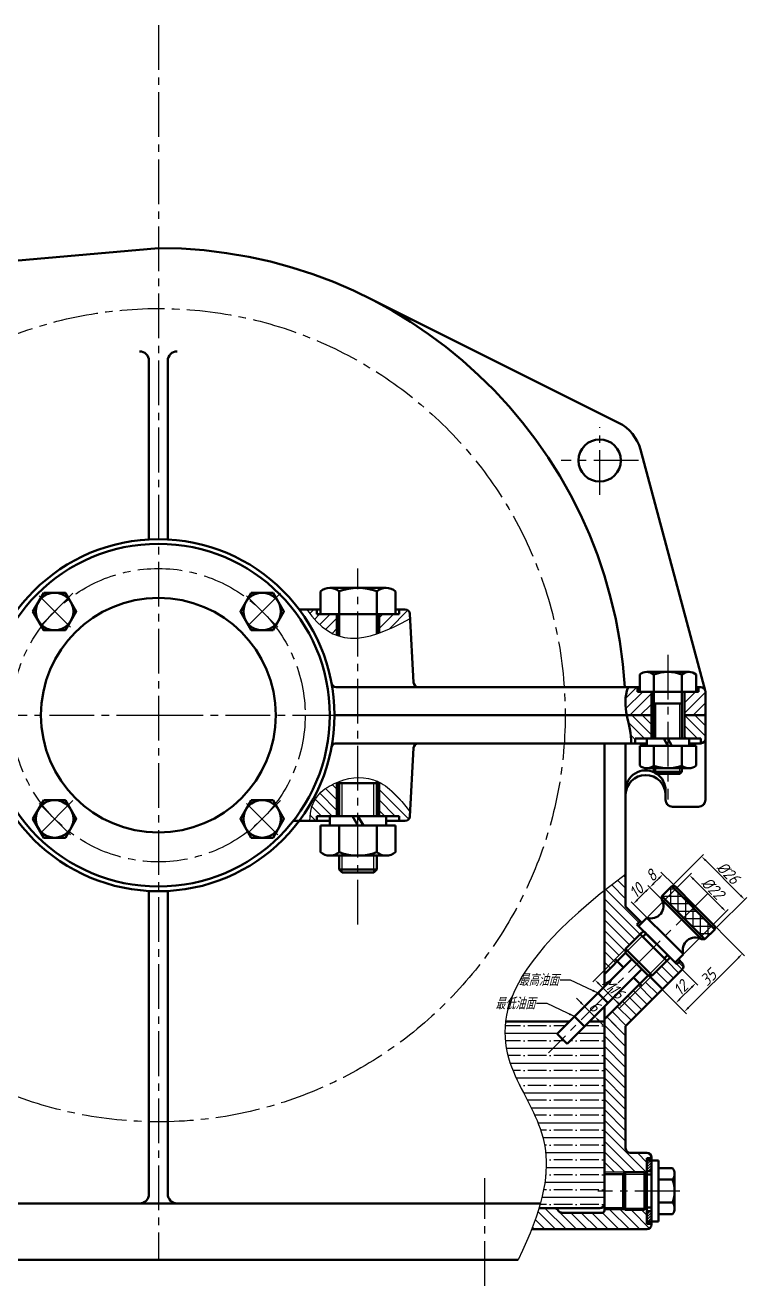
# Model space of a CAD drawing. Header units: millimetres. Extents: x -3078 to 425, y -739 to 825.
# Drawn here: x -725 to -417, y 288 to 825 of the extents above; entities that cross this region are included whole.
import ezdxf

# ---------------------------------------------------------------- set-up
doc = ezdxf.new("R2010")
doc.units = ezdxf.units.MM
doc.linetypes.add('ACAD_ISO02W100', pattern=[15, 12, -3])
doc.linetypes.add('CENTER2', pattern=[28.575, 19.05, -3.175, 3.175, -3.175])
for name, color, linetype in [('中心线', 1, 'CENTER2'), ('细实线', 7, 'Continuous'), ('虚线', 5, 'ACAD_ISO02W100')]:
    doc.layers.add(name, color=color, linetype=linetype)
doc.layers.add('粗实线', color=7, linetype='Continuous', lineweight=50)
doc.styles.add('标注', font='isocp.shx', dxfattribs={"oblique": 15, "height": 5, "bigfont": 'gbcbig.shx'})
doc.dimstyles.new('标注', dxfattribs={"dimtxt": 5, "dimasz": 2.5, "dimexe": 1.25, "dimexo": 0.625, "dimtad": 1, "dimdsep": 46, "dimtxsty": '标注', "dimcen": 2.5, "dimadec": 0, "dimazin": 0, "dimtfac": 1, "dimtmove": 0, "dimatfit": 3, "dimfxl": 1, "dimarcsym": 0})
pattern_1 = [(135, (-1288.5736, 338.197), (-2.245064, -2.245064), [])]
pattern_2 = [(45, (-1288.5736, 338.197), (-2.245064, 2.245064), [])]

# ---------------------------------------------------------------- blocks, each defined once
blk = doc.blocks.new('*U10')
at = {"layer": '中心线', "color": 0, "linetype": 'CENTER2', "transparency": 16777216}
blk.add_line((44.31, 44.31), (-23.56, -23.56), dxfattribs=at)
blk = doc.blocks.new('*D87')
at = {"layer": 'Defpoints', "color": 0, "transparency": 16777216}
for p in [(-426.31, 447.15), (-460.02, 444.56), (-444.46, 429)]:
    blk.add_point(p, dxfattribs=at)
at = {"layer": '细实线', "color": 0, "lineweight": -2, "transparency": 16777216}
for p, q in [((-459.57, 445), (-440.98, 463.59)), ((-440.1, 460.94), (-428.08, 448.92)), ((-444.02, 429.45), (-425.43, 448.04))]:
    blk.add_line(p, q, dxfattribs=at)
at = {"layer": '细实线', "color": 0, "transparency": 16777216}
for points in [[(-439.81, 461.24), (-440.39, 460.65), (-441.87, 462.71)], [(-427.78, 449.22), (-428.37, 448.63), (-426.31, 447.15)]]:
    blk.add_solid(points, dxfattribs=at)
at = {"layer": '细实线', "color": 0, "transparency": 16777216, "insert": (-431.88, 457.14), "char_height": 5, "attachment_point": 5, "rotation": 315, "style": '标注'}
blk.add_mtext('%%C22', dxfattribs=at)
blk = doc.blocks.new('*D88')
at = {"layer": 'Defpoints', "color": 0, "transparency": 16777216}
for p in [(-449.41, 458), (-418.34, 452.3), (-431.02, 439.61)]:
    blk.add_point(p, dxfattribs=at)
at = {"layer": '细实线', "color": 0, "lineweight": -2, "transparency": 16777216}
for p, q in [((-448.97, 458.44), (-435.84, 471.57)), ((-434.96, 468.91), (-420.11, 454.07)), ((-430.58, 440.05), (-417.46, 453.18))]:
    blk.add_line(p, q, dxfattribs=at)
at = {"layer": '细实线', "color": 0, "transparency": 16777216}
for points in [[(-434.66, 469.21), (-435.25, 468.62), (-436.72, 470.68)], [(-419.81, 454.36), (-420.4, 453.77), (-418.34, 452.3)]]:
    blk.add_solid(points, dxfattribs=at)
at = {"layer": '细实线', "color": 0, "transparency": 16777216, "insert": (-425.32, 463.7), "char_height": 5, "attachment_point": 5, "rotation": 315, "style": '标注'}
blk.add_mtext('%%C26', dxfattribs=at)
blk = doc.blocks.new('*D89')
at = {"layer": 'Defpoints', "color": 0, "transparency": 16777216}
for p in [(-458.77, 457.45), (-448, 458), (-453.65, 452.34)]:
    blk.add_point(p, dxfattribs=at)
at = {"layer": '细实线', "color": 0, "lineweight": -2, "transparency": 16777216}
for p, q in [((-448.44, 458.44), (-453.99, 463.99)), ((-454.09, 452.78), (-459.65, 458.34)), ((-454.88, 461.34), (-457, 459.22))]:
    blk.add_line(p, q, dxfattribs=at)
at = {"layer": '细实线', "color": 0, "transparency": 16777216}
for points in [[(-455.17, 461.64), (-454.58, 461.05), (-453.11, 463.11)], [(-457.29, 459.52), (-456.7, 458.93), (-458.77, 457.45)]]:
    blk.add_solid(points, dxfattribs=at)
at = {"layer": '细实线', "color": 0, "transparency": 16777216, "insert": (-458.15, 462.49), "char_height": 5, "attachment_point": 5, "rotation": 45, "style": '标注'}
blk.add_mtext('8', dxfattribs=at)
blk = doc.blocks.new('*D90')
at = {"layer": 'Defpoints', "color": 0, "transparency": 16777216}
for p in [(-465.84, 450.38), (-445.17, 443.85), (-452.24, 436.78)]:
    blk.add_point(p, dxfattribs=at)
at = {"layer": '细实线', "color": 0, "lineweight": -2, "transparency": 16777216}
for p, q in [((-445.61, 444.3), (-459.65, 458.34)), ((-452.68, 437.23), (-466.72, 451.27)), ((-460.53, 455.69), (-464.07, 452.15))]:
    blk.add_line(p, q, dxfattribs=at)
at = {"layer": '细实线', "color": 0, "transparency": 16777216}
for points in [[(-460.83, 455.98), (-460.24, 455.39), (-458.77, 457.45)], [(-464.36, 452.44), (-463.77, 451.86), (-465.84, 450.38)]]:
    blk.add_solid(points, dxfattribs=at)
at = {"layer": '细实线', "color": 0, "transparency": 16777216, "insert": (-464.51, 456.13), "char_height": 5, "attachment_point": 5, "rotation": 45, "style": '标注'}
blk.add_mtext('10', dxfattribs=at)
blk = doc.blocks.new('*D91')
at = {"layer": 'Defpoints', "color": 0, "transparency": 16777216}
for p in [(-439.51, 449.51), (-464.26, 424.76), (-444.02, 404.53)]:
    blk.add_point(p, dxfattribs=at)
at = {"layer": '细实线', "color": 0, "lineweight": -2, "transparency": 16777216}
for p, q in [((-439.07, 449.07), (-418.39, 428.39)), ((-463.82, 424.32), (-443.14, 403.64)), ((-421.04, 427.51), (-442.26, 406.3))]:
    blk.add_line(p, q, dxfattribs=at)
at = {"layer": '细实线', "color": 0, "transparency": 16777216}
for points in [[(-421.34, 427.8), (-420.75, 427.21), (-419.28, 429.28)], [(-442.55, 406.59), (-441.96, 406), (-444.02, 404.53)]]:
    blk.add_solid(points, dxfattribs=at)
at = {"layer": '细实线', "color": 0, "transparency": 16777216, "insert": (-433.86, 419.11), "char_height": 5, "attachment_point": 5, "rotation": 45, "style": '标注'}
blk.add_mtext('35', dxfattribs=at)
blk = doc.blocks.new('*D92')
at = {"layer": 'Defpoints', "color": 0, "transparency": 16777216}
for p in [(-469.07, 431.27), (-457.75, 419.95), (-470.87, 406.83)]:
    blk.add_point(p, dxfattribs=at)
at = {"layer": '细实线', "color": 0, "lineweight": -2, "transparency": 16777216}
for p, q in [((-469.51, 430.83), (-483.07, 417.26)), ((-458.2, 419.51), (-471.76, 405.95)), ((-480.42, 416.38), (-472.64, 408.6))]:
    blk.add_line(p, q, dxfattribs=at)
at = {"layer": '细实线', "color": 0, "transparency": 16777216}
for points in [[(-480.12, 416.68), (-480.71, 416.09), (-482.19, 418.15)], [(-472.35, 408.9), (-472.93, 408.31), (-470.87, 406.83)]]:
    blk.add_solid(points, dxfattribs=at)
at = {"layer": '细实线', "color": 0, "transparency": 16777216, "insert": (-474.32, 414.7), "char_height": 5, "attachment_point": 5, "rotation": 315, "style": '标注'}
blk.add_mtext('M16', dxfattribs=at)
blk = doc.blocks.new('*D93')
at = {"layer": 'Defpoints', "color": 0, "transparency": 16777216}
for p in [(-455.77, 433.25), (-464.26, 424.76), (-447.67, 408.18)]:
    blk.add_point(p, dxfattribs=at)
at = {"layer": '细实线', "color": 0, "lineweight": -2, "transparency": 16777216}
for p, q in [((-455.33, 432.81), (-438.3, 415.78)), ((-463.82, 424.32), (-446.79, 407.29)), ((-440.95, 414.89), (-445.9, 409.94))]:
    blk.add_line(p, q, dxfattribs=at)
at = {"layer": '细实线', "color": 0, "transparency": 16777216}
for points in [[(-441.25, 415.19), (-440.66, 414.6), (-439.19, 416.66)], [(-446.2, 410.24), (-445.61, 409.65), (-447.67, 408.18)]]:
    blk.add_solid(points, dxfattribs=at)
at = {"layer": '细实线', "color": 0, "transparency": 16777216, "insert": (-445.64, 414.63), "char_height": 5, "attachment_point": 5, "rotation": 45, "style": '标注'}
blk.add_mtext('12', dxfattribs=at)
blk = doc.blocks.new('*D94')
at = {"layer": 'Defpoints', "color": 0, "transparency": 16777216}
for p in [(-466.38, 426.88), (-462.14, 422.64), (-482.26, 402.52)]:
    blk.add_point(p, dxfattribs=at)
at = {"layer": '细实线', "color": 0, "lineweight": -2, "transparency": 16777216}
for p, q in [((-466.82, 426.44), (-487.38, 405.88)), ((-462.58, 422.2), (-483.14, 401.64)), ((-488.27, 408.53), (-490.04, 410.3)), ((-486.5, 406.76), (-482.26, 402.52)), ((-480.49, 400.75), (-478.72, 398.98))]:
    blk.add_line(p, q, dxfattribs=at)
at = {"layer": '细实线', "color": 0, "transparency": 16777216}
for points in [[(-487.97, 408.83), (-488.56, 408.24), (-486.5, 406.76)], [(-480.2, 401.05), (-480.79, 400.46), (-482.26, 402.52)]]:
    blk.add_solid(points, dxfattribs=at)
at = {"layer": '细实线', "color": 0, "transparency": 16777216, "insert": (-482.17, 406.85), "char_height": 5, "attachment_point": 5, "rotation": 315, "style": '标注'}
blk.add_mtext('6', dxfattribs=at)

msp = doc.modelspace()

# ---------------------------------------------------------------- hatches: boundary and pattern name
at = {"layer": '细实线'}
h = msp.add_hatch(dxfattribs=at)
h.set_pattern_fill('ANSI31', color=256)
h.set_pattern_definition(pattern_2)
edge = h.paths.add_edge_path()
edge.add_line((-600.5495, 573.8521), (-600.5495, 575.8521))
edge.add_line((-600.5495, 575.8521), (-604.8135, 575.8521))
edge.add_spline(control_points=[(-604.8135, 575.8521), (-600.8665, 570.1018), (-596.6916, 566.5388), (-592.0462, 564.8445)], knot_values=[0, 0, 0, 0, 0.31228234, 0.31228234, 0.31228234, 0.31228234], degree=3, periodic=0)
edge.add_line((-592.0462, 564.8445), (-592.0495, 573.8521))
edge.add_line((-592.0495, 573.8521), (-600.5495, 573.8521))
edge = h.paths.add_edge_path()
edge.add_line((-574.0495, 573.8521), (-574.0524, 565.8334))
edge.add_spline(control_points=[(-574.0524, 565.8334), (-569.9942, 567.2733), (-565.5978, 569.3968), (-560.7892, 572.1066)], knot_values=[0.66678005, 0.66678005, 0.66678005, 0.66678005, 0.87708038, 0.87708038, 0.87708038, 0.87708038], degree=3, periodic=0)
edge.add_line((-560.7892, 572.1066), (-560.8898, 574.0264))
edge.add_arc((-562.8822, 573.8521), 2, 5, 90)
edge.add_line((-562.8822, 575.8521), (-565.5495, 575.8521))
edge.add_line((-565.5495, 575.8521), (-565.5495, 573.8521))
edge.add_line((-565.5495, 573.8521), (-574.0495, 573.8521))
h = msp.add_hatch(dxfattribs=at)
h.set_pattern_fill('ANSI31', color=256)
h.set_pattern_definition(pattern_2)
edge = h.paths.add_edge_path()
edge.add_line((-458.0495, 540.8521), (-463.0495, 540.8521))
edge.add_line((-463.0495, 540.8521), (-464.0495, 540.8521))
edge.add_line((-464.0495, 540.8521), (-464.0495, 542.8521))
edge.add_line((-464.0495, 542.8521), (-467.977, 542.8521))
edge.add_spline(control_points=[(-467.977, 542.8521), (-469.6535, 538.6358), (-469.2868, 534.7233), (-468.5284, 530.8521)], knot_values=[0.13811969, 0.13811969, 0.13811969, 0.13811969, 0.49002806, 0.49002806, 0.49002806, 0.49002806], degree=3, periodic=0)
edge.add_line((-468.5284, 530.8521), (-458.0495, 530.8521))
edge.add_line((-458.0495, 530.8521), (-458.0495, 540.8521))
h.paths.add_polyline_path([(-435.0495, 540.8521, 0.41421356), (-437.0495, 542.8521), (-438.0495, 542.8521), (-438.0495, 540.8521), (-444.0495, 540.8521), (-444.0495, 530.8521), (-435.0495, 530.8521)])
h = msp.add_hatch(dxfattribs=at)
h.set_pattern_fill('ANSI31', color=256, angle=90)
h.set_pattern_definition(pattern_1)
edge = h.paths.add_edge_path()
edge.add_line((-458.0495, 530.8521), (-468.5284, 530.8521))
edge.add_spline(control_points=[(-468.5284, 530.8521), (-467.7546, 526.902), (-466.5729, 522.9949), (-466.7379, 518.8521)], knot_values=[0.49002806, 0.49002806, 0.49002806, 0.49002806, 0.84910979, 0.84910979, 0.84910979, 0.84910979], degree=3, periodic=0)
edge.add_line((-466.7379, 518.8521), (-465.0495, 518.8521))
edge.add_line((-465.0495, 518.8521), (-465.0495, 520.8521))
edge.add_line((-465.0495, 520.8521), (-458.0495, 520.8521))
edge.add_line((-458.0495, 520.8521), (-458.0495, 530.8521))
h.paths.add_polyline_path([(-435.0495, 530.8521), (-444.0495, 530.8521), (-444.0495, 520.8521), (-442.0495, 520.8521), (-437.0495, 520.8521), (-437.0495, 518.8521, 0.41421356), (-435.0495, 520.8521)])
h = msp.add_hatch(dxfattribs=at)
h.set_pattern_fill('ANSI31', color=256, angle=90)
h.set_pattern_definition(pattern_1)
edge = h.paths.add_edge_path()
edge.add_spline(control_points=[(-592.0495, 502.201), (-592.5128, 502.005), (-597.9863, 499.5379), (-603.4584, 495.3223), (-603.5469, 485.8521)], knot_values=[0.12991505, 0.12991505, 0.12991505, 0.12991505, 0.2104068, 1.08049175, 1.08049175, 1.08049175, 1.08049175], degree=3, periodic=0)
edge.add_line((-603.5469, 485.8521), (-600.5495, 485.8521))
edge.add_line((-600.5495, 485.8521), (-600.5495, 487.8521))
edge.add_line((-600.5495, 487.8521), (-592.0495, 487.8521))
edge.add_line((-592.0495, 487.8521), (-592.0495, 502.201))
edge = h.paths.add_edge_path()
edge.add_spline(control_points=[(-560.7298, 489.5062), (-566.4327, 496.9478), (-570.3401, 500.4975), (-574.0495, 502.3536)], knot_values=[2.1506156, 2.1506156, 2.1506156, 2.1506156, 2.83244652, 2.83244652, 2.83244652, 2.83244652], degree=3, periodic=0)
edge.add_line((-574.0495, 502.3536), (-574.0495, 487.8521))
edge.add_line((-574.0495, 487.8521), (-565.5495, 487.8521))
edge.add_line((-565.5495, 487.8521), (-565.5495, 485.8521))
edge.add_line((-565.5495, 485.8521), (-562.8822, 485.8521))
edge.add_arc((-562.8822, 487.8521), 2, 270, 355)
edge.add_line((-560.8898, 487.6778), (-560.7298, 489.5062))
h = msp.add_hatch(dxfattribs=at)
h.set_pattern_fill('ANSI31', color=256, angle=90)
h.set_pattern_definition(pattern_1)
h.paths.add_polyline_path([(-444.9637, 422.4379, 0.41421356), (-444.9637, 425.2663), (-445.8739, 426.1765), (-447.2882, 424.7623), (-450.4701, 427.9443), (-451.8844, 426.5301), (-451.5308, 426.1765), (-457.7533, 419.954), (-462.1374, 415.5699), (-462.9859, 416.4185), (-478.0495, 401.3549), (-478.0495, 336.1021), (-469.2995, 336.1021), (-461.0495, 336.1021), (-461.0495, 335.1021), (-460.0495, 335.1021), (-460.0495, 342.1021), (-458.0495, 342.1021), (-458.0495, 342.3521, 0.41421356), (-460.0495, 344.3521), (-467.0495, 344.3521, -0.41421356), (-469.0495, 346.3521), (-469.0495, 398.3521)])
edge = h.paths.add_edge_path()
edge.add_line((-463.5516, 441.0258), (-464.2587, 441.7329))
edge.add_line((-464.2587, 441.7329), (-462.8445, 443.1471))
edge.add_line((-462.8445, 443.1471), (-469.0495, 449.3521))
edge.add_line((-469.0495, 449.3521), (-469.0495, 462.9923))
edge.add_spline(control_points=[(-469.0495, 462.9923), (-472.2291, 460.6509), (-475.2261, 458.364), (-478.0495, 456.1295)], knot_values=[0.09754795, 0.09754795, 0.09754795, 0.09754795, 0.14385332, 0.14385332, 0.14385332, 0.14385332], degree=3, periodic=0)
edge.add_line((-478.0495, 456.1295), (-478.0495, 420.5882))
edge.add_line((-478.0495, 420.5882), (-472.6026, 426.0351))
edge.add_line((-472.6026, 426.0351), (-473.4511, 426.8836))
edge.add_line((-473.4511, 426.8836), (-469.0671, 431.2677))
edge.add_line((-469.0671, 431.2677), (-462.8445, 437.4902))
edge.add_line((-462.8445, 437.4902), (-462.491, 437.1367))
edge.add_line((-462.491, 437.1367), (-461.0767, 438.5509))
edge.add_line((-461.0767, 438.5509), (-463.5516, 441.0258))
h = msp.add_hatch(dxfattribs=at)
h.set_pattern_fill('ANSI37', color=256, angle=-45)
h.set_pattern_definition([(360, (-1443.5908, 380.7087), (1e-15, 3.175), []), (90, (-1443.5908, 380.7087), (-3.175, 2e-15), [])])
h.paths.add_polyline_path([(-435.2673, 435.3689), (-431.0247, 439.6116), (-449.4095, 457.9963), (-453.6521, 453.7537)])
h = msp.add_hatch(dxfattribs=at)
h.set_pattern_fill('ANSI35', color=256, angle=135)
h.set_pattern_definition([(180, (-1288.5736, 338.197), (-4e-16, -6.35), []), (180, (-1291.7486, 341.372), (-4e-16, -6.35), [7.9375, -1.5875, 0, -1.5875])])
edge = h.paths.add_edge_path()
edge.add_line((-478.0495, 400.3521), (-484.4263, 400.3521))
edge.add_line((-484.4263, 400.3521), (-493.9572, 390.8212))
edge.add_line((-493.9572, 390.8212), (-498.1999, 395.0638))
edge.add_line((-498.1999, 395.0638), (-492.9116, 400.3521))
edge.add_line((-492.9116, 400.3521), (-520.2113, 400.3521))
edge.add_spline(control_points=[(-520.2113, 400.3521), (-521.5243, 389.796), (-511.1669, 363.8622), (-498.129, 347.058), (-505.9474, 320.8521)], knot_values=[0.63554747, 0.63554747, 0.63554747, 0.63554747, 1, 1.7350916, 1.7350916, 1.7350916, 1.7350916], degree=3, periodic=0)
edge.add_line((-505.9474, 320.8521), (-480.0495, 320.8521))
edge.add_arc((-480.0495, 322.8521), 2, 270, 360)
edge.add_line((-478.0495, 322.8521), (-478.0495, 400.3521))
h = msp.add_hatch(dxfattribs=at)
h.set_pattern_fill('ANSI31', color=256, angle=90)
h.set_pattern_definition(pattern_1)
edge = h.paths.add_edge_path()
edge.add_line((-460.0495, 321.1021), (-461.0495, 321.1021))
edge.add_line((-461.0495, 321.1021), (-461.0495, 320.1021))
edge.add_line((-461.0495, 320.1021), (-469.2995, 320.1021))
edge.add_line((-469.2995, 320.1021), (-478.0495, 320.1021))
edge.add_line((-478.0495, 320.1021), (-478.0495, 319.8521))
edge.add_arc((-479.0495, 319.8521), 1, -90, 0, ccw=False)
edge.add_line((-479.0495, 318.8521), (-496.0495, 318.8521))
edge.add_arc((-496.0495, 320.8521), 2, 210, 270, ccw=False)
edge.add_arc((-499.5136, 318.8521), 2, 30, 90)
edge.add_line((-499.5136, 320.8521), (-505.9474, 320.8521))
edge.add_spline(control_points=[(-505.9474, 320.8521), (-506.7883, 318.0332), (-507.8207, 315.0411), (-509.0663, 311.8521)], knot_values=[1.7350916, 1.7350916, 1.7350916, 1.7350916, 1.81416265, 1.81416265, 1.81416265, 1.81416265], degree=3, periodic=0)
edge.add_line((-509.0663, 311.8521), (-460.0495, 311.8521))
edge.add_arc((-460.0495, 313.8521), 2, 270, 360)
edge.add_line((-458.0495, 313.8521), (-458.0495, 314.1021))
edge.add_line((-458.0495, 314.1021), (-460.0495, 314.1021))
edge.add_line((-460.0495, 314.1021), (-460.0495, 321.1021))
h.paths.add_polyline_path([(-458.0495, 342.3521, 0.41421356), (-460.0495, 344.3521), (-467.0495, 344.3521, -0.41421356), (-469.0495, 346.3521), (-469.0495, 398.3521), (-467.0495, 400.3521), (-478.0495, 400.3521), (-478.0495, 336.1021), (-469.2995, 336.1021), (-461.0495, 336.1021), (-461.0495, 335.1021), (-460.0495, 335.1021), (-460.0495, 342.1021), (-458.0495, 342.1021)])
h = msp.add_hatch(dxfattribs=at)
h.set_pattern_fill('ANSI31', color=256, scale=0.25)
h.set_pattern_definition([(45, (-1288.57355, 338.1971), (-0.561266, 0.561266), [])])
h.paths.add_polyline_path([(-460.0495, 336.6021), (-458.0495, 336.6021), (-458.0495, 341.1021), (-460.0495, 341.1021)])
h.paths.add_polyline_path([(-458.0495, 315.1021), (-458.0495, 319.6021), (-460.0495, 319.6021), (-460.0495, 315.1021)])

# ---------------------------------------------------------------- linework, layer by layer
at = {"layer": '中心线'}
for p, q in [((-480.031, 624.672), (-480.031, 653.5166)), ((-463.6118, 639.3521), (-496.4502, 639.3521)), ((-583.0495, 441.6128), (-583.0495, 593.3271)), ((-583.0495, 441.6128), (-583.0495, 593.3271)), ((-704.429, 582.8609), (-719.7459, 567.5441)), ((-705.5158, 568.3184), (-718.8596, 581.6622)), ((-616.0407, 582.8609), (-631.3575, 567.5441)), ((-617.1274, 568.3184), (-630.4712, 581.6622)), ((-451.0495, 556.6133), (-451.0495, 494.91)), ((-743.0495, 530.8521), (-668.0495, 530.8521)), ((-668.0495, 530.8521), (-593.0495, 530.8521)), ((-704.429, 494.4726), (-719.7459, 479.1557)), ((-616.0407, 494.4726), (-631.3575, 479.1557)), ((-705.5158, 479.93), (-718.8596, 493.2738)), ((-617.1274, 479.93), (-630.4712, 493.2738)), ((-529.0495, 287.7593), (-529.0495, 333.6681)), ((-446.0314, 328.1021), (-480.8557, 328.1021))]:
    msp.add_line(p, q, dxfattribs=at)
msp.add_lwpolyline([(-668.0495, 824.8029), (-668.0495, 298.8521)], dxfattribs=at)
for radius in [173.25, 62.5]:
    msp.add_circle((-668.0495, 530.8521), radius, dxfattribs=at)
at = {"layer": '粗实线'}
for p, q in [((-747.7451, 722.8796), (-668.0495, 729.8521)), ((-472.0841, 655.4578), (-579.1866, 708.9093)), ((-672.0495, 681.8521), (-672.0495, 605.7453)), ((-664.0495, 605.7453), (-664.0495, 681.8521)), ((-462.7402, 644.029), (-435.1182, 541.3717)), ((-599.0495, 583.5612), (-599.0495, 575.8521)), ((-571.0495, 585.0521), (-595.0495, 585.0521)), ((-591.0495, 575.8521), (-591.0495, 583.6795)), ((-591.0495, 583.5612), (-591.0495, 564.5118)), ((-575.0495, 565.4912), (-575.0495, 583.6795)), ((-567.0495, 575.8521), (-567.0495, 583.5612)), ((-711.4378, 575.8521), (-711.4229, 575.8521)), ((-608.0495, 575.8521), (-599.0495, 575.8521)), ((-600.5495, 573.8521), (-600.5495, 575.8521)), ((-599.0495, 575.8521), (-599.0495, 573.8521)), ((-575.0495, 575.8521), (-575.0495, 573.8521)), ((-567.0495, 575.8521), (-562.8822, 575.8521)), ((-567.0495, 575.8521), (-567.0495, 573.8521)), ((-565.5495, 573.8521), (-565.5495, 575.8521)), ((-600.5495, 573.8521), (-565.5495, 573.8521)), ((-592.0495, 573.8521), (-592.0462, 564.8445)), ((-574.0495, 573.8521), (-574.0524, 565.8334)), ((-559.3553, 544.7474), (-560.8898, 574.0264)), ((-463.0495, 548.1339), (-463.0495, 540.8521)), ((-442.0495, 549.2521), (-460.0495, 549.2521)), ((-457.0495, 520.8521), (-457.0495, 548.2226)), ((-445.0495, 520.8521), (-445.0495, 548.2226)), ((-439.0495, 540.8521), (-439.0495, 548.1339)), ((-463.0495, 542.8521), (-592.3329, 542.8521)), ((-464.0495, 542.8521), (-464.0495, 540.8521)), ((-437.0495, 542.8521), (-439.0495, 542.8521)), ((-438.0495, 542.8521), (-438.0495, 540.8521)), ((-464.0495, 540.8521), (-438.0495, 540.8521)), ((-463.0495, 540.8521), (-457.0495, 540.8521)), ((-458.0495, 540.8521), (-458.0495, 520.8521)), ((-444.0495, 540.8521), (-444.0495, 520.8521)), ((-435.0495, 530.8521), (-435.0495, 540.8521)), ((-445.0495, 535.8521), (-457.0495, 535.8521)), ((-593.0495, 530.8521), (-458.0495, 530.8521)), ((-444.0495, 530.8521), (-435.0495, 530.8521)), ((-435.0495, 530.8521), (-435.0495, 520.8521)), ((-460.0495, 518.8521), (-592.3329, 518.8521)), ((-559.3553, 516.9567), (-560.8898, 487.6778)), ((-478.0495, 518.8521), (-478.0495, 415.2142)), ((-469.0495, 518.8521), (-469.0495, 449.3521)), ((-465.0495, 518.8521), (-469.0495, 518.8521)), ((-465.0495, 518.8521), (-465.0495, 520.8521)), ((-465.0495, 520.8521), (-437.0495, 520.8521)), ((-463.0495, 517.8521), (-439.0495, 517.8521)), ((-463.0495, 509.3702), (-463.0495, 517.8521)), ((-460.0495, 520.8521), (-460.0495, 517.8521)), ((-442.0495, 520.8521), (-460.0495, 520.8521)), ((-460.0495, 517.8521), (-442.0495, 517.8521)), ((-457.0495, 509.2815), (-457.0495, 517.8521)), ((-452.7815, 520.8521), (-451.0495, 517.8521)), ((-451.0495, 520.8521), (-449.3174, 517.8521)), ((-445.0495, 509.2815), (-445.0495, 517.8521)), ((-442.0495, 517.8521), (-442.0495, 520.8521)), ((-437.0495, 518.8521), (-442.0495, 518.8521)), ((-439.0495, 517.8521), (-439.0495, 509.3702)), ((-437.0495, 518.8521), (-437.0495, 520.8521)), ((-435.0495, 494.8521), (-435.0495, 520.8521)), ((-442.0495, 508.2521), (-460.0495, 508.2521)), ((-460.0495, 508.2521), (-457.0495, 508.2521)), ((-457.0495, 506.7521), (-457.0495, 508.2521)), ((-456.1495, 505.8521), (-457.0495, 506.7521)), ((-457.0495, 506.7521), (-445.0495, 506.7521)), ((-451.0495, 505.8521), (-456.1495, 505.8521)), ((-451.0495, 505.8521), (-445.9495, 505.8521)), ((-445.9495, 505.8521), (-445.0495, 506.7521)), ((-445.0495, 506.7521), (-445.0495, 508.2521)), ((-592.0495, 487.8521), (-592.0495, 502.201)), ((-591.0495, 487.8521), (-591.0495, 502.6041)), ((-583.0495, 501.8521), (-591.0495, 501.8521)), ((-583.0495, 501.8521), (-575.0495, 501.8521)), ((-575.0495, 487.8521), (-575.0495, 502.8161)), ((-574.0495, 487.8521), (-574.0495, 502.3536)), ((-452.0495, 498.8521), (-452.0495, 496.2657)), ((-452.0495, 494.8521), (-452.0495, 496.8521)), ((-449.0495, 491.8521), (-438.0495, 491.8521)), ((-610.5691, 485.8521), (-595.0495, 485.8521)), ((-565.5495, 487.8521), (-600.5495, 487.8521)), ((-600.5495, 487.8521), (-600.5495, 485.8521)), ((-599.0495, 483.8521), (-567.0495, 483.8521)), ((-599.0495, 472.5429), (-599.0495, 483.8521)), ((-595.0495, 487.8521), (-571.0495, 487.8521)), ((-595.0495, 487.8521), (-595.0495, 483.8521)), ((-595.0495, 483.8521), (-571.0495, 483.8521)), ((-591.0495, 472.4247), (-591.0495, 483.8521)), ((-585.3589, 487.8521), (-583.0495, 483.8521)), ((-583.0495, 487.8521), (-580.7401, 483.8521)), ((-575.0495, 487.8521), (-574.0495, 487.8521)), ((-575.0495, 472.4247), (-575.0495, 483.8521)), ((-571.0495, 483.8521), (-571.0495, 487.8521)), ((-571.0495, 485.8521), (-562.8822, 485.8521)), ((-567.0495, 483.8521), (-567.0495, 472.5429)), ((-565.5495, 485.8521), (-565.5495, 487.8521)), ((-571.0495, 471.0521), (-595.0495, 471.0521)), ((-595.0495, 471.0521), (-591.0495, 471.0521)), ((-591.0495, 471.0521), (-591.0495, 465.0521)), ((-575.0495, 465.0521), (-575.0495, 471.0521)), ((-591.0495, 465.0521), (-589.8495, 463.8521)), ((-591.0495, 465.0521), (-575.0495, 465.0521)), ((-589.8495, 463.8521), (-576.2495, 463.8521)), ((-576.2495, 463.8521), (-575.0495, 465.0521)), ((-453.6521, 453.7537), (-449.4095, 457.9963)), ((-449.4095, 457.9963), (-431.0247, 439.6116)), ((-447.9953, 457.9963), (-449.4095, 457.9963)), ((-439.51, 449.5111), (-447.9953, 457.9963)), ((-672.0495, 326.8521), (-672.0495, 455.9588)), ((-664.0495, 455.9588), (-664.0495, 326.8521)), ((-453.6521, 453.7537), (-435.2673, 435.3689)), ((-453.6521, 453.7537), (-453.6521, 452.3395)), ((-453.6521, 452.3395), (-436.6816, 435.3689)), ((-462.1374, 442.44), (-469.0495, 449.3521)), ((-449.4095, 448.1963), (-449.4095, 448.1963)), ((-431.0247, 441.0258), (-439.51, 449.5111)), ((-462.8445, 443.1471), (-464.2587, 441.7329)), ((-464.2587, 441.7329), (-455.7734, 433.2476)), ((-463.5516, 441.0258), (-460.0161, 444.5613)), ((-463.5516, 441.0258), (-447.9953, 425.4694)), ((-462.1374, 442.44), (-462.8445, 443.1471)), ((-460.0161, 444.5613), (-452.2379, 436.7831)), ((-431.0247, 441.0258), (-431.0247, 439.6116)), ((-469.0671, 431.2677), (-462.8445, 437.4902)), ((-461.4303, 438.9045), (-462.8445, 437.4902)), ((-462.8445, 437.4902), (-451.5308, 426.1765)), ((-461.7839, 436.4296), (-460.3696, 437.8438)), ((-455.7734, 433.2476), (-461.4303, 438.9045)), ((-460.3696, 437.8438), (-461.0767, 438.5509)), ((-452.2379, 436.7831), (-444.4597, 429.005)), ((-435.2673, 435.3689), (-436.6816, 435.3689)), ((-435.2673, 435.3689), (-431.0247, 439.6116)), ((-469.0671, 431.2677), (-457.7533, 419.954)), ((-469.0671, 429.5706), (-469.0671, 431.2677)), ((-455.7734, 433.2476), (-450.1166, 427.5907)), ((-447.2882, 424.7623), (-455.7734, 433.2476)), ((-498.1999, 395.0638), (-466.38, 426.8836)), ((-469.0671, 429.5706), (-478.0495, 420.5882)), ((-473.4511, 426.8836), (-469.9156, 423.3481)), ((-459.4504, 419.954), (-469.0671, 429.5706)), ((-469.0495, 429.5882), (-469.0495, 429.5531)), ((-466.38, 426.8836), (-462.1374, 422.641)), ((-464.2587, 424.7623), (-462.1374, 422.641)), ((-451.5308, 426.1765), (-457.7533, 419.954)), ((-452.5915, 427.2372), (-451.1772, 428.6514)), ((-450.1166, 427.5907), (-451.5308, 426.1765)), ((-451.1772, 428.6514), (-450.4701, 427.9443)), ((-444.4597, 429.005), (-447.9953, 425.4694)), ((-445.8739, 426.1765), (-447.2882, 424.7623)), ((-444.9637, 425.2663), (-446.5811, 426.8836)), ((-462.1374, 422.641), (-493.9572, 390.8212)), ((-459.4504, 419.954), (-478.0495, 401.3549)), ((-469.0495, 398.3521), (-444.9637, 422.4379)), ((-462.1374, 415.5699), (-465.6729, 419.1055)), ((-459.4504, 419.954), (-462.9859, 416.4185)), ((-459.4504, 419.954), (-457.7533, 419.954)), ((-480.7903, 412.4734), (-476.5476, 408.2308)), ((-478.0495, 406.7289), (-478.0495, 322.8521)), ((-520.2113, 400.3521), (-492.9116, 400.3521)), ((-490.7903, 402.4734), (-486.5476, 398.2308)), ((-484.4263, 400.3521), (-478.0495, 400.3521)), ((-469.0495, 398.3521), (-469.0495, 346.3521)), ((-493.9572, 390.8212), (-498.1999, 395.0638)), ((-460.0495, 344.3521), (-467.0495, 344.3521)), ((-460.0495, 328.1021), (-460.0495, 342.1021)), ((-460.0495, 342.1021), (-458.0495, 342.1021)), ((-460.0495, 336.6021), (-460.0495, 341.1021)), ((-460.0495, 341.1021), (-458.0495, 341.1021)), ((-458.0495, 313.8521), (-458.0495, 342.3521)), ((-458.0495, 315.1021), (-458.0495, 341.1021)), ((-458.0495, 341.1021), (-455.0495, 341.1021)), ((-455.0495, 341.1021), (-455.0495, 337.9021)), ((-470.0495, 335.3521), (-478.0495, 335.3521)), ((-469.2995, 336.1021), (-470.0495, 335.3521)), ((-470.0495, 320.8521), (-470.0495, 335.3521)), ((-469.2995, 336.1021), (-461.0495, 336.1021)), ((-469.2995, 336.1021), (-469.2995, 320.1021)), ((-461.0495, 336.1021), (-461.0495, 335.1021)), ((-461.0495, 321.1021), (-461.0495, 335.1021)), ((-461.0495, 335.1021), (-458.0495, 335.1021)), ((-458.0495, 336.6021), (-460.0495, 336.6021)), ((-460.0495, 336.6021), (-460.0495, 335.1021)), ((-455.0495, 337.9021), (-455.0495, 318.3021)), ((-449.1026, 337.9021), (-455.0495, 337.9021)), ((-455.0495, 337.9021), (-455.0495, 333.0021)), ((-455.0495, 333.0021), (-449.0302, 333.0021)), ((-448.1895, 320.7521), (-448.1895, 335.4521)), ((-461.0495, 328.1021), (-461.0495, 320.1021)), ((-460.0495, 328.1021), (-460.0495, 314.1021)), ((-458.0495, 328.1021), (-458.0495, 321.1021)), ((-458.0495, 328.1021), (-458.0495, 319.6021)), ((-455.0495, 328.1021), (-455.0495, 328.1021)), ((-455.0495, 328.1021), (-455.0495, 315.1021)), ((-505.3746, 322.8521), (-1182.0495, 322.8521)), ((-478.0495, 320.8521), (-478.0495, 322.8521)), ((-455.0495, 323.2021), (-449.0302, 323.2021)), ((-480.0495, 320.8521), (-505.9474, 320.8521)), ((-479.0495, 318.8521), (-496.0495, 318.8521)), ((-470.0495, 320.8521), (-478.0495, 320.8521)), ((-478.0495, 320.8521), (-478.0495, 319.8521)), ((-469.2995, 320.1021), (-470.0495, 320.8521)), ((-461.0495, 320.1021), (-469.2995, 320.1021)), ((-458.0495, 321.1021), (-461.0495, 321.1021)), ((-460.0495, 319.6021), (-460.0495, 321.1021)), ((-458.0495, 319.6021), (-460.0495, 319.6021)), ((-460.0495, 319.6021), (-460.0495, 315.1021)), ((-455.0495, 318.3021), (-449.1026, 318.3021)), ((-509.0663, 311.8521), (-460.0495, 311.8521)), ((-460.0495, 315.1021), (-458.0495, 315.1021)), ((-460.0495, 314.1021), (-458.0495, 314.1021)), ((-455.0495, 315.1021), (-458.0495, 315.1021)), ((-514.816, 298.8521), (-1182.0495, 298.8521))]:
    msp.add_line(p, q, dxfattribs=at)
at = {"layer": '粗实线', "lineweight": 0}
msp.add_line((-583.0495, 487.8521), (-571.0495, 487.8521), dxfattribs=at)
at = {"layer": '粗实线'}
for points in [[(-716.8625, 583.0462), (-721.4813, 575.0462), (-716.8625, 567.0462), (-707.6249, 567.0462), (-703.0061, 575.0462), (-707.6249, 583.0462)], [(-628.4741, 583.0462), (-633.0929, 575.0462), (-628.4741, 567.0462), (-619.2365, 567.0462), (-614.6177, 575.0462), (-619.2365, 583.0462)], [(-716.8625, 494.6579), (-721.4813, 486.6579), (-716.8625, 478.6579), (-707.6249, 478.6579), (-703.0061, 486.6579), (-707.6249, 494.6579)], [(-628.4741, 494.6579), (-633.0929, 486.6579), (-628.4741, 478.6579), (-619.2365, 478.6579), (-614.6177, 486.6579), (-619.2365, 494.6579)]]:
    msp.add_lwpolyline(points, close=True, dxfattribs=at)
for centre, radius in [((-480.122, 639.3521), 9), ((-668.0495, 530.8521), 75), ((-668.0495, 530.8521), 73), ((-712.2437, 575.0462), 8), ((-668.0495, 530.8521), 50), ((-623.8553, 575.0462), 8), ((-712.2437, 486.6579), 8), ((-623.8553, 486.6579), 8)]:
    msp.add_circle(centre, radius, dxfattribs=at)
for centre, radius, start, end in [((-668.0495, 530.8521), 199, 3.457119, 90), ((-676.0495, 681.8521), 4, 0, 90), ((-660.0495, 681.8521), 4, 90, 180), ((-480.122, 639.3521), 18, 15.059911, 63.477616), ((-595.0495, 578.9406), 6.1115, 49.117608, 130.882392), ((-583.0495, 561.0521), 24, 70.528779, 109.471221), ((-571.0495, 578.9406), 6.1115, 49.117608, 130.882392), ((-562.8822, 573.8521), 2, 5, 90), ((-460.0495, 544.6685), 4.5836, 49.117608, 130.882392), ((-451.0495, 531.2521), 18, 70.528779, 109.471221), ((-442.0495, 544.6685), 4.5836, 49.117608, 130.882392), ((-592.3329, 544.8521), 2, 190.475682, 270), ((-557.3581, 544.8521), 2, 183, 270), ((-437.0495, 540.8521), 2, 0, 90), ((-592.3329, 516.8521), 2, 90, 169.524318), ((-557.3581, 516.8521), 2, 90, 177), ((-437.0495, 520.8521), 2, 270, 0), ((-460.5495, 498.8521), 8.5, 63.494343, 180), ((-460.5495, 496.8521), 8.5, 0, 180), ((-460.0495, 512.8357), 4.5836, 229.117608, 310.882392), ((-451.0495, 526.2521), 18, 250.528779, 289.471221), ((-460.5495, 498.8521), 8.5, 0, 55.439678), ((-442.0495, 512.8357), 4.5836, 229.117608, 310.882392), ((-449.0495, 494.8521), 3, 180, 270), ((-438.0495, 494.8521), 3, 270, 0), ((-562.8822, 487.8521), 2, 270, 355), ((-595.0495, 477.1635), 6.1115, 229.117608, 310.882392), ((-583.0495, 495.0521), 24, 250.528779, 289.471221), ((-571.0495, 477.1635), 6.1115, 229.117608, 310.882392), ((-458.2786, 449.6323), 5.3604, 251.087028, 30.334158), ((-439.3888, 430.7424), 5.3604, 59.665842, 198.912972), ((-446.3779, 423.8521), 2, 315, 45), ((-467.0495, 346.3521), 2, 180, 270), ((-460.0495, 342.3521), 2, 0, 90), ((-451.9328, 335.4521), 3.7433, 319.117608, 40.882392), ((-462.8895, 328.1021), 14.7, 340.528779, 19.471221), ((-676.0495, 326.8521), 4, 270, 0), ((-660.0495, 326.8521), 4, 180, 270), ((-480.0495, 322.8521), 2, 270, 0), ((-451.9328, 320.7521), 3.7433, 319.117608, 40.882392), ((-499.5136, 318.8521), 2, 30, 90), ((-496.0495, 320.8521), 2, 210, 270), ((-479.0495, 319.8521), 1, 270, 0), ((-460.0495, 313.8521), 2, 270, 0)]:
    msp.add_arc(centre, radius, start, end, dxfattribs=at)
msp.add_open_spline([(-467.977, 542.8521), (-471.3642, 534.3335), (-466.4111, 527.055), (-466.7379, 518.8521)], degree=3, dxfattribs=at)
at = {"layer": '细实线'}
for p, q in [((-456.1495, 520.8521), (-456.1495, 535.8521)), ((-445.9495, 520.8521), (-445.9495, 535.8521)), ((-456.1495, 505.8521), (-456.1495, 508.2521)), ((-445.9495, 505.8521), (-445.9495, 508.2521)), ((-589.8495, 487.8521), (-589.8495, 501.8521)), ((-576.2495, 487.8521), (-576.2495, 501.8521)), ((-589.8495, 463.8521), (-589.8495, 471.0521)), ((-576.2495, 463.8521), (-576.2495, 471.0521)), ((-469.0671, 429.5706), (-461.996, 436.6417)), ((-469.0671, 431.2677), (-473.4511, 426.8836)), ((-459.4504, 419.954), (-452.3793, 427.0251)), ((-457.7533, 419.954), (-462.1374, 415.5699)), ((-469.2995, 336.1021), (-478.0495, 336.1021)), ((-470.0495, 335.3521), (-461.0495, 335.3521)), ((-469.2995, 320.1021), (-478.0495, 320.1021)), ((-470.0495, 320.8521), (-461.0495, 320.8521))]:
    msp.add_line(p, q, dxfattribs=at)
msp.add_open_spline([(-604.8135, 575.8521), (-593.7281, 559.7018), (-580.8443, 560.8051), (-560.7892, 572.1066)], degree=3, dxfattribs=at)
for points, knots in [([(-603.5469, 485.8521), (-603.4584, 495.3223), (-592.6931, 503.6158), (-577.1417, 505.819), (-567.7171, 498.6106), (-560.7898, 489.5844)], [0.12991505, 0.12991505, 0.12991505, 0.12991505, 1, 2, 2.83005114, 2.83005114, 2.83005114, 2.83005114]), ([(-469.0495, 462.9923), (-531.0182, 417.3602), (-516.0785, 367.1514), (-493.8272, 341.8449), (-514.816, 298.8521)], [0.09754795, 0.09754795, 0.09754795, 0.09754795, 1, 1.9135091, 1.9135091, 1.9135091, 1.9135091])]:
    msp.add_open_spline(points, degree=3, knots=knots, dxfattribs=at)
at = {"layer": '虚线'}
msp.add_line((-478.0495, 320.8521), (-478.0495, 319.8521), dxfattribs=at)

# ---------------------------------------------------------------- block references
at = {"layer": '中心线', "linetype": 'CENTER2'}
msp.add_blockref('*U10', (-478.4009, 410.6202), dxfattribs=at)

# ---------------------------------------------------------------- texts
at = {"layer": '细实线', "char_height": 5, "attachment_point": 9, "style": '标注'}
for s, insert in [('最高油面', (-497.6098, 415.4965)), ('最低油面', (-507.6098, 405.4965))]:
    msp.add_mtext(s, dxfattribs=dict(at, insert=insert))

# ---------------------------------------------------------------- dimensions: what is measured, and where the dimension line sits
at = {"layer": '细实线'}
for p1, p2, distance, text, picture, middle in [((-449.4095, 457.9963), (-431.0247, 439.6116), 17.9404, '%%C<>', '*D88', (-425.3212, 463.6998)), ((-469.0671, 431.2677), (-457.7533, 419.954), -18.5533, 'M<>', '*D92', (-474.3196, 414.7014))]:
    dim = msp.add_aligned_dim(p1=p1, p2=p2, distance=distance, text=text, dimstyle='标注', dxfattribs=at)
    dim.commit()
    dim.dimension.update_dxf_attribs({"geometry": picture, "text_midpoint": middle})
for p1, p2, distance, picture, middle in [((-447.9953, 457.9963), (-453.6521, 452.3395), -7.2318, '*D89', (-458.147, 462.4913)), ((-445.1668, 443.8542), (-452.2379, 436.7831), -19.2318, '*D90', (-464.511, 456.1273)), ((-439.51, 449.5111), (-464.2587, 424.7623), 28.6158, '*D91', (-433.8597, 419.112)), ((-455.7734, 433.2476), (-464.2587, 424.7623), 23.4579, '*D93', (-445.6389, 414.6278)), ((-466.38, 426.8836), (-462.1374, 422.641), -28.4553, '*D94', (-482.1699, 406.8511))]:
    dim = msp.add_aligned_dim(p1=p1, p2=p2, distance=distance, dimstyle='标注', dxfattribs=at)
    dim.commit()
    dim.dimension.update_dxf_attribs({"geometry": picture, "text_midpoint": middle})
dim = msp.add_linear_dim(base=(-426.3115, 447.1532), p1=(-460.0161, 444.5613), p2=(-444.4597, 429.005), angle=315, text='%%C<>', dimstyle='标注', dxfattribs=at)
dim.commit()
dim.dimension.update_dxf_attribs({"geometry": '*D87', "text_midpoint": (-434.0897, 454.9314), "dimtype": 161})

# ---------------------------------------------------------------- leaders
at = {"layer": '细实线', "annotation_type": 0, "has_hookline": 1, "hookline_direction": 1, "text_width": 14.8359}
for points in [[(-480.7903, 412.4734), (-492.4984, 417.9965), (-496.9848, 417.9965)], [(-490.7903, 402.4734), (-502.4984, 407.9965), (-506.9848, 407.9965)]]:
    msp.add_leader(points, dimstyle='标注', override={"dimgap": 0.625, "dimtad": 0}, dxfattribs=at)

doc.saveas('drawing.dxf')
